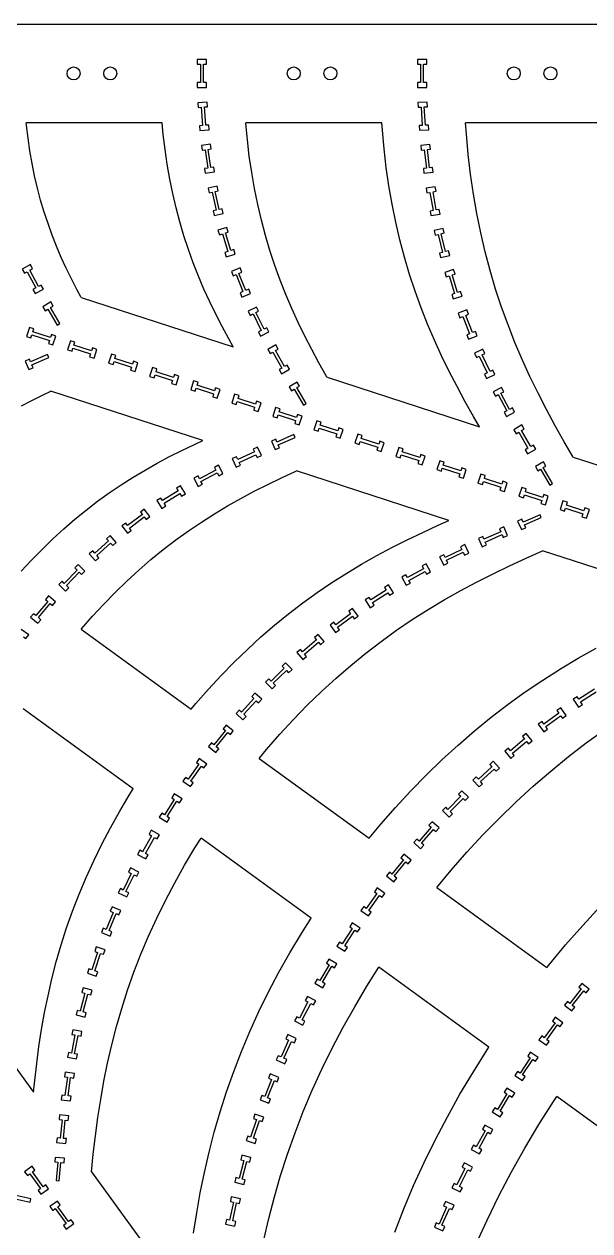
# Model space of a CAD drawing. Header units: inches. Extents: x 4 to 84.1, y 3.9 to 96.4.
# Drawn here: x 57.06 to 68.53, y 71.92 to 96.4 of the extents above; entities that cross this region are included whole.
import ezdxf

# ---------------------------------------------------------------- set-up
doc = ezdxf.new("R2010")
doc.units = ezdxf.units.IN
doc.layers.add('red', color=1, linetype='CONTINUOUS')

msp = doc.modelspace()

# ---------------------------------------------------------------- linework, layer by layer
for p, q in [((60.761, 95.682), (60.572, 95.682)), ((60.572, 95.682), (60.572, 95.587)), ((60.572, 95.587), (60.635, 95.587)), ((60.635, 95.587), (60.635, 95.213)), ((60.699, 95.587), (60.761, 95.587)), ((60.699, 95.213), (60.699, 95.587)), ((60.761, 95.587), (60.761, 95.682)), ((65.224, 95.682), (65.035, 95.682)), ((65.035, 95.682), (65.035, 95.587)), ((65.035, 95.587), (65.097, 95.587)), ((65.097, 95.587), (65.097, 95.213)), ((65.161, 95.587), (65.224, 95.587)), ((65.161, 95.213), (65.161, 95.587)), ((65.224, 95.587), (65.224, 95.682)), ((60.635, 95.213), (60.572, 95.213)), ((60.572, 95.213), (60.572, 95.118)), ((60.572, 95.118), (60.761, 95.118)), ((60.761, 95.213), (60.699, 95.213)), ((60.761, 95.118), (60.761, 95.213)), ((65.097, 95.213), (65.035, 95.213)), ((65.035, 95.213), (65.035, 95.118)), ((65.035, 95.118), (65.224, 95.118)), ((65.224, 95.213), (65.161, 95.213)), ((65.224, 95.118), (65.224, 95.213)), ((60.772, 94.82), (60.583, 94.807)), ((60.583, 94.807), (60.59, 94.712)), ((60.778, 94.725), (60.772, 94.82)), ((65.232, 94.819), (65.044, 94.809)), ((65.044, 94.809), (65.049, 94.714)), ((65.238, 94.724), (65.232, 94.819)), ((60.59, 94.712), (60.652, 94.717)), ((60.652, 94.717), (60.678, 94.344)), ((60.716, 94.721), (60.778, 94.725)), ((60.742, 94.348), (60.716, 94.721)), ((65.049, 94.714), (65.111, 94.717)), ((65.111, 94.717), (65.132, 94.344)), ((65.175, 94.721), (65.238, 94.724)), ((65.196, 94.348), (65.175, 94.721)), ((60.678, 94.344), (60.615, 94.34)), ((60.615, 94.34), (60.622, 94.245)), ((60.622, 94.245), (60.811, 94.258)), ((60.804, 94.353), (60.742, 94.348)), ((60.811, 94.258), (60.804, 94.353)), ((65.132, 94.344), (65.07, 94.341)), ((65.07, 94.341), (65.075, 94.246)), ((65.075, 94.246), (65.264, 94.256)), ((65.259, 94.351), (65.196, 94.348)), ((65.264, 94.256), (65.259, 94.351)), ((60.841, 93.962), (60.654, 93.935)), ((60.654, 93.935), (60.668, 93.841)), ((60.668, 93.841), (60.73, 93.85)), ((60.73, 93.85), (60.782, 93.48)), ((60.793, 93.859), (60.855, 93.868)), ((60.846, 93.489), (60.793, 93.859)), ((60.855, 93.868), (60.841, 93.962)), ((65.289, 93.959), (65.101, 93.937)), ((65.101, 93.937), (65.112, 93.843)), ((65.112, 93.843), (65.174, 93.85)), ((65.174, 93.85), (65.217, 93.479)), ((65.238, 93.857), (65.3, 93.864)), ((65.28, 93.486), (65.238, 93.857)), ((65.3, 93.864), (65.289, 93.959)), ((60.782, 93.48), (60.72, 93.471)), ((60.72, 93.471), (60.734, 93.377)), ((60.734, 93.377), (60.921, 93.404)), ((60.907, 93.498), (60.846, 93.489)), ((60.921, 93.404), (60.907, 93.498)), ((65.217, 93.479), (65.155, 93.472)), ((65.155, 93.472), (65.166, 93.377)), ((65.166, 93.377), (65.353, 93.399)), ((65.342, 93.493), (65.28, 93.486)), ((65.353, 93.399), (65.342, 93.493)), ((60.974, 93.111), (60.789, 93.07)), ((60.789, 93.07), (60.81, 92.977)), ((60.933, 93.005), (60.994, 93.018)), ((60.994, 93.018), (60.974, 93.111)), ((65.396, 93.103), (65.21, 93.071)), ((65.21, 93.071), (65.226, 92.977)), ((65.413, 93.01), (65.396, 93.103)), ((60.81, 92.977), (60.871, 92.991)), ((60.871, 92.991), (60.952, 92.626)), ((61.014, 92.64), (60.933, 93.005)), ((65.226, 92.977), (65.288, 92.988)), ((65.288, 92.988), (65.353, 92.62)), ((65.351, 92.999), (65.413, 93.01)), ((65.416, 92.631), (65.351, 92.999)), ((60.952, 92.626), (60.891, 92.613)), ((60.891, 92.613), (60.911, 92.52)), ((60.911, 92.52), (61.096, 92.561)), ((61.075, 92.654), (61.014, 92.64)), ((61.096, 92.561), (61.075, 92.654)), ((65.353, 92.62), (65.291, 92.609)), ((65.291, 92.609), (65.308, 92.515)), ((65.308, 92.515), (65.494, 92.548)), ((65.478, 92.642), (65.416, 92.631)), ((65.494, 92.548), (65.478, 92.642)), ((61.172, 92.274), (60.991, 92.218)), ((60.991, 92.218), (61.02, 92.127)), ((61.02, 92.127), (61.079, 92.146)), ((61.079, 92.146), (61.19, 91.789)), ((61.14, 92.164), (61.2, 92.183)), ((61.251, 91.808), (61.14, 92.164)), ((61.2, 92.183), (61.172, 92.274)), ((65.555, 92.256), (65.372, 92.212)), ((65.372, 92.212), (65.394, 92.119)), ((65.394, 92.119), (65.455, 92.134)), ((65.455, 92.134), (65.544, 91.771)), ((65.517, 92.149), (65.578, 92.164)), ((65.606, 91.786), (65.517, 92.149)), ((65.578, 92.164), (65.555, 92.256)), ((61.311, 91.826), (61.251, 91.808)), ((61.339, 91.735), (61.311, 91.826)), ((65.666, 91.801), (65.606, 91.786)), ((65.689, 91.709), (65.666, 91.801)), ((61.19, 91.789), (61.13, 91.77)), ((61.13, 91.77), (61.158, 91.679)), ((61.158, 91.679), (61.339, 91.735)), ((65.544, 91.771), (65.483, 91.756)), ((65.483, 91.756), (65.505, 91.664)), ((65.505, 91.664), (65.689, 91.709)), ((57.186, 91.522), (57.019, 91.433)), ((57.019, 91.433), (57.064, 91.349)), ((57.064, 91.349), (57.119, 91.379)), ((57.119, 91.379), (57.294, 91.049)), ((57.175, 91.409), (57.23, 91.438)), ((57.35, 91.079), (57.175, 91.409)), ((57.23, 91.438), (57.186, 91.522)), ((61.439, 91.456), (61.264, 91.385)), ((61.264, 91.385), (61.299, 91.297)), ((61.299, 91.297), (61.357, 91.32)), ((61.357, 91.32), (61.497, 90.974)), ((61.416, 91.344), (61.474, 91.368)), ((61.556, 90.998), (61.416, 91.344)), ((61.474, 91.368), (61.439, 91.456)), ((65.769, 91.422), (65.589, 91.365)), ((65.589, 91.365), (65.618, 91.274)), ((65.738, 91.312), (65.798, 91.331)), ((65.851, 90.956), (65.738, 91.312)), ((65.798, 91.331), (65.769, 91.422)), ((57.406, 91.108), (57.35, 91.079)), ((57.45, 91.024), (57.406, 91.108)), ((65.618, 91.274), (65.677, 91.293)), ((65.677, 91.293), (65.79, 90.937)), ((57.294, 91.049), (57.239, 91.019)), ((57.239, 91.019), (57.283, 90.935)), ((57.283, 90.935), (57.45, 91.024)), ((61.497, 90.974), (61.439, 90.951)), ((61.439, 90.951), (61.475, 90.862)), ((61.475, 90.862), (61.65, 90.933)), ((61.614, 91.022), (61.556, 90.998)), ((61.65, 90.933), (61.614, 91.022)), ((65.79, 90.937), (65.731, 90.918)), ((65.731, 90.918), (65.76, 90.827)), ((65.76, 90.827), (65.94, 90.884)), ((65.911, 90.975), (65.851, 90.956)), ((65.94, 90.884), (65.911, 90.975)), ((57.601, 90.764), (57.438, 90.668)), ((57.438, 90.668), (57.486, 90.586)), ((57.486, 90.586), (57.54, 90.618)), ((57.54, 90.618), (57.729, 90.296)), ((57.595, 90.65), (57.649, 90.682)), ((57.784, 90.328), (57.595, 90.65)), ((57.649, 90.682), (57.601, 90.764)), ((61.773, 90.662), (61.603, 90.579)), ((61.603, 90.579), (61.645, 90.493)), ((61.759, 90.549), (61.815, 90.577)), ((61.815, 90.577), (61.773, 90.662)), ((66.039, 90.604), (65.863, 90.535)), ((66.074, 90.515), (66.039, 90.604)), ((57.729, 90.296), (57.784, 90.328)), ((61.645, 90.493), (61.701, 90.521)), ((61.701, 90.521), (61.867, 90.186)), ((61.924, 90.215), (61.759, 90.549)), ((65.863, 90.535), (65.898, 90.446)), ((65.898, 90.446), (65.956, 90.469)), ((65.956, 90.469), (66.093, 90.121)), ((66.016, 90.492), (66.074, 90.515)), ((66.153, 90.145), (66.016, 90.492)), ((57.167, 90.246), (57.108, 90.067)), ((57.257, 90.217), (57.167, 90.246)), ((57.199, 90.037), (57.218, 90.097)), ((57.218, 90.097), (57.573, 89.981)), ((57.238, 90.158), (57.257, 90.217)), ((57.593, 90.042), (57.238, 90.158)), ((57.613, 90.102), (57.593, 90.042)), ((57.703, 90.072), (57.613, 90.102)), ((61.867, 90.186), (61.811, 90.158)), ((61.811, 90.158), (61.853, 90.073)), ((61.853, 90.073), (62.023, 90.157)), ((61.98, 90.242), (61.924, 90.215)), ((62.023, 90.157), (61.98, 90.242)), ((66.093, 90.121), (66.035, 90.099)), ((66.035, 90.099), (66.07, 90.01)), ((66.07, 90.01), (66.246, 90.079)), ((66.211, 90.168), (66.153, 90.145)), ((66.246, 90.079), (66.211, 90.168)), ((57.108, 90.067), (57.199, 90.037)), ((57.573, 89.981), (57.554, 89.922)), ((57.554, 89.922), (57.645, 89.892)), ((57.645, 89.892), (57.703, 90.072)), ((57.999, 89.976), (57.94, 89.796)), ((58.089, 89.947), (57.999, 89.976)), ((58.07, 89.887), (58.089, 89.947)), ((58.425, 89.772), (58.07, 89.887)), ((58.445, 89.831), (58.425, 89.772)), ((58.535, 89.802), (58.445, 89.831)), ((62.164, 89.893), (61.999, 89.801)), ((62.211, 89.81), (62.164, 89.893)), ((57.167, 89.605), (57.08, 89.566)), ((57.192, 89.547), (57.167, 89.605)), ((57.535, 89.696), (57.192, 89.547)), ((57.218, 89.489), (57.56, 89.638)), ((57.56, 89.638), (57.535, 89.696)), ((57.94, 89.796), (58.031, 89.767)), ((58.031, 89.767), (58.05, 89.826)), ((58.05, 89.826), (58.406, 89.711)), ((58.406, 89.711), (58.386, 89.651)), ((58.386, 89.651), (58.477, 89.622)), ((58.477, 89.622), (58.535, 89.802)), ((58.831, 89.706), (58.773, 89.526)), ((58.922, 89.676), (58.831, 89.706)), ((58.902, 89.617), (58.922, 89.676)), ((59.258, 89.501), (58.902, 89.617)), ((61.999, 89.801), (62.046, 89.718)), ((62.046, 89.718), (62.101, 89.748)), ((62.101, 89.748), (62.284, 89.423)), ((62.156, 89.78), (62.211, 89.81)), ((62.34, 89.454), (62.156, 89.78)), ((66.364, 89.806), (66.193, 89.725)), ((66.193, 89.725), (66.234, 89.639)), ((66.234, 89.639), (66.29, 89.666)), ((66.29, 89.666), (66.449, 89.328)), ((66.348, 89.693), (66.405, 89.719)), ((66.507, 89.355), (66.348, 89.693)), ((66.405, 89.719), (66.364, 89.806)), ((57.08, 89.566), (57.155, 89.393)), ((57.155, 89.393), (57.243, 89.431)), ((57.243, 89.431), (57.218, 89.489)), ((58.773, 89.526), (58.863, 89.497)), ((58.863, 89.497), (58.883, 89.556)), ((58.883, 89.556), (59.238, 89.441)), ((59.238, 89.441), (59.218, 89.381)), ((59.218, 89.381), (59.309, 89.352)), ((59.277, 89.561), (59.258, 89.501)), ((59.367, 89.531), (59.277, 89.561)), ((59.309, 89.352), (59.367, 89.531)), ((59.663, 89.435), (59.605, 89.256)), ((59.754, 89.406), (59.663, 89.435)), ((59.735, 89.346), (59.754, 89.406)), ((60.09, 89.231), (59.735, 89.346)), ((62.284, 89.423), (62.23, 89.392)), ((62.23, 89.392), (62.276, 89.309)), ((62.276, 89.309), (62.441, 89.402)), ((62.394, 89.485), (62.34, 89.454)), ((62.441, 89.402), (62.394, 89.485)), ((66.563, 89.381), (66.507, 89.355)), ((66.604, 89.295), (66.563, 89.381)), ((59.605, 89.256), (59.695, 89.226)), ((59.695, 89.226), (59.715, 89.286)), ((59.715, 89.286), (60.07, 89.17)), ((60.07, 89.17), (60.051, 89.111)), ((60.051, 89.111), (60.141, 89.081)), ((60.109, 89.29), (60.09, 89.231)), ((60.2, 89.261), (60.109, 89.29)), ((60.141, 89.081), (60.2, 89.261)), ((60.495, 89.165), (60.437, 88.985)), ((60.586, 89.135), (60.495, 89.165)), ((60.567, 89.076), (60.586, 89.135)), ((62.594, 89.141), (62.432, 89.046)), ((62.643, 89.059), (62.594, 89.141)), ((66.449, 89.328), (66.392, 89.301)), ((66.392, 89.301), (66.433, 89.215)), ((66.433, 89.215), (66.604, 89.295)), ((60.437, 88.985), (60.528, 88.956)), ((60.528, 88.956), (60.547, 89.015)), ((60.547, 89.015), (60.902, 88.9)), ((60.922, 88.961), (60.567, 89.076)), ((60.902, 88.9), (60.883, 88.84)), ((60.941, 89.02), (60.922, 88.961)), ((61.032, 88.991), (60.941, 89.02)), ((60.973, 88.811), (61.032, 88.991)), ((61.328, 88.895), (61.269, 88.715)), ((61.418, 88.865), (61.328, 88.895)), ((61.399, 88.806), (61.418, 88.865)), ((62.432, 89.046), (62.48, 88.964)), ((62.48, 88.964), (62.534, 88.995)), ((62.534, 88.995), (62.723, 88.673)), ((62.589, 89.028), (62.643, 89.059)), ((62.778, 88.706), (62.589, 89.028)), ((66.739, 89.028), (66.572, 88.939)), ((66.572, 88.939), (66.617, 88.855)), ((66.617, 88.855), (66.672, 88.885)), ((66.672, 88.885), (66.848, 88.555)), ((66.728, 88.915), (66.784, 88.944)), ((66.904, 88.585), (66.728, 88.915)), ((66.784, 88.944), (66.739, 89.028)), ((60.883, 88.84), (60.973, 88.811)), ((61.269, 88.715), (61.36, 88.685)), ((61.36, 88.685), (61.379, 88.745)), ((61.379, 88.745), (61.734, 88.629)), ((61.754, 88.69), (61.399, 88.806)), ((61.734, 88.629), (61.715, 88.57)), ((61.773, 88.75), (61.754, 88.69)), ((61.864, 88.72), (61.773, 88.75)), ((61.806, 88.54), (61.864, 88.72)), ((62.16, 88.624), (62.101, 88.444)), ((62.25, 88.595), (62.16, 88.624)), ((62.723, 88.673), (62.778, 88.706)), ((66.96, 88.615), (66.904, 88.585)), ((67.004, 88.531), (66.96, 88.615)), ((61.715, 88.57), (61.806, 88.54)), ((62.101, 88.444), (62.192, 88.415)), ((62.192, 88.415), (62.211, 88.474)), ((62.211, 88.474), (62.566, 88.359)), ((62.231, 88.535), (62.25, 88.595)), ((62.586, 88.42), (62.231, 88.535)), ((62.606, 88.479), (62.586, 88.42)), ((62.696, 88.45), (62.606, 88.479)), ((62.638, 88.27), (62.696, 88.45)), ((66.848, 88.555), (66.793, 88.526)), ((66.793, 88.526), (66.838, 88.442)), ((66.838, 88.442), (67.004, 88.531)), ((62.566, 88.359), (62.547, 88.3)), ((62.547, 88.3), (62.638, 88.27)), ((62.992, 88.354), (62.934, 88.174)), ((62.934, 88.174), (63.024, 88.145)), ((63.083, 88.324), (62.992, 88.354)), ((63.024, 88.145), (63.043, 88.204)), ((63.043, 88.204), (63.399, 88.089)), ((63.063, 88.265), (63.083, 88.324)), ((63.418, 88.149), (63.063, 88.265)), ((63.438, 88.209), (63.418, 88.149)), ((63.528, 88.179), (63.438, 88.209)), ((63.47, 88), (63.528, 88.179)), ((67.152, 88.269), (66.988, 88.174)), ((66.988, 88.174), (67.036, 88.092)), ((67.036, 88.092), (67.09, 88.123)), ((67.09, 88.123), (67.277, 87.8)), ((67.146, 88.155), (67.2, 88.186)), ((67.332, 87.832), (67.146, 88.155)), ((67.2, 88.186), (67.152, 88.269)), ((62.161, 87.982), (62.074, 87.944)), ((62.074, 87.944), (62.149, 87.77)), ((62.186, 87.924), (62.161, 87.982)), ((62.528, 88.073), (62.186, 87.924)), ((62.211, 87.866), (62.554, 88.015)), ((62.554, 88.015), (62.528, 88.073)), ((63.399, 88.089), (63.379, 88.029)), ((63.379, 88.029), (63.47, 88)), ((63.824, 88.083), (63.766, 87.904)), ((63.766, 87.904), (63.856, 87.874)), ((63.915, 88.054), (63.824, 88.083)), ((63.856, 87.874), (63.876, 87.934)), ((63.876, 87.934), (64.231, 87.818)), ((63.895, 87.994), (63.915, 88.054)), ((64.251, 87.879), (63.895, 87.994)), ((64.27, 87.939), (64.251, 87.879)), ((64.361, 87.909), (64.27, 87.939)), ((64.302, 87.729), (64.361, 87.909)), ((61.732, 87.725), (61.393, 87.57)), ((61.419, 87.511), (61.759, 87.667)), ((61.793, 87.822), (61.706, 87.782)), ((61.706, 87.782), (61.732, 87.725)), ((61.759, 87.667), (61.785, 87.61)), ((61.785, 87.61), (61.872, 87.65)), ((61.872, 87.65), (61.793, 87.822)), ((62.149, 87.77), (62.236, 87.808)), ((62.236, 87.808), (62.211, 87.866)), ((64.231, 87.818), (64.212, 87.759)), ((64.212, 87.759), (64.302, 87.729)), ((64.656, 87.813), (64.598, 87.633)), ((64.598, 87.633), (64.688, 87.604)), ((64.747, 87.784), (64.656, 87.813)), ((64.688, 87.604), (64.708, 87.663)), ((64.708, 87.663), (65.063, 87.548)), ((64.728, 87.724), (64.747, 87.784)), ((65.083, 87.609), (64.728, 87.724)), ((65.102, 87.668), (65.083, 87.609)), ((65.193, 87.639), (65.102, 87.668)), ((65.134, 87.459), (65.193, 87.639)), ((67.277, 87.8), (67.223, 87.768)), ((67.223, 87.768), (67.27, 87.686)), ((67.27, 87.686), (67.434, 87.78)), ((67.386, 87.863), (67.332, 87.832)), ((67.434, 87.78), (67.386, 87.863)), ((61.002, 87.452), (60.917, 87.408)), ((60.917, 87.408), (60.946, 87.353)), ((61.089, 87.285), (61.002, 87.452)), ((61.367, 87.626), (61.28, 87.587)), ((61.28, 87.587), (61.359, 87.415)), ((61.359, 87.415), (61.445, 87.455)), ((61.393, 87.57), (61.367, 87.626)), ((61.445, 87.455), (61.419, 87.511)), ((65.063, 87.548), (65.044, 87.488)), ((65.044, 87.488), (65.134, 87.459)), ((65.488, 87.543), (65.43, 87.363)), ((65.579, 87.513), (65.488, 87.543)), ((65.521, 87.333), (65.54, 87.393)), ((65.54, 87.393), (65.895, 87.277)), ((65.56, 87.454), (65.579, 87.513)), ((65.915, 87.338), (65.56, 87.454)), ((65.934, 87.398), (65.915, 87.338)), ((66.025, 87.368), (65.934, 87.398)), ((67.589, 87.519), (67.426, 87.424)), ((67.426, 87.424), (67.474, 87.342)), ((67.583, 87.406), (67.637, 87.437)), ((67.772, 87.084), (67.583, 87.406)), ((67.637, 87.437), (67.589, 87.519)), ((60.587, 87.235), (60.502, 87.19)), ((60.502, 87.19), (60.59, 87.023)), ((60.616, 87.179), (60.587, 87.235)), ((60.946, 87.353), (60.616, 87.179)), ((60.645, 87.123), (60.976, 87.296)), ((60.976, 87.296), (61.005, 87.241)), ((61.005, 87.241), (61.089, 87.285)), ((65.43, 87.363), (65.521, 87.333)), ((65.895, 87.277), (65.876, 87.218)), ((65.876, 87.218), (65.966, 87.189)), ((65.966, 87.189), (66.025, 87.368)), ((66.321, 87.272), (66.262, 87.092)), ((66.411, 87.243), (66.321, 87.272)), ((66.392, 87.183), (66.411, 87.243)), ((66.747, 87.068), (66.392, 87.183)), ((67.474, 87.342), (67.528, 87.373)), ((67.528, 87.373), (67.717, 87.051)), ((60.184, 86.933), (59.867, 86.735)), ((60.232, 87.036), (60.151, 86.986)), ((60.151, 86.986), (60.184, 86.933)), ((60.332, 86.876), (60.232, 87.036)), ((60.59, 87.023), (60.674, 87.067)), ((60.674, 87.067), (60.645, 87.123)), ((66.262, 87.092), (66.353, 87.063)), ((66.353, 87.063), (66.372, 87.122)), ((66.372, 87.122), (66.727, 87.007)), ((66.727, 87.007), (66.708, 86.948)), ((66.708, 86.948), (66.799, 86.918)), ((66.766, 87.127), (66.747, 87.068)), ((66.857, 87.098), (66.766, 87.127)), ((66.799, 86.918), (66.857, 87.098)), ((67.153, 87.002), (67.094, 86.822)), ((67.243, 86.972), (67.153, 87.002)), ((67.224, 86.913), (67.243, 86.972)), ((67.579, 86.798), (67.224, 86.913)), ((67.717, 87.051), (67.772, 87.084)), ((59.834, 86.788), (59.753, 86.737)), ((59.753, 86.737), (59.853, 86.577)), ((59.867, 86.735), (59.834, 86.788)), ((59.901, 86.681), (60.218, 86.878)), ((59.934, 86.628), (59.901, 86.681)), ((60.218, 86.878), (60.251, 86.825)), ((60.251, 86.825), (60.332, 86.876)), ((67.094, 86.822), (67.185, 86.793)), ((67.185, 86.793), (67.204, 86.852)), ((67.204, 86.852), (67.56, 86.737)), ((67.56, 86.737), (67.54, 86.677)), ((67.54, 86.677), (67.631, 86.648)), ((67.599, 86.857), (67.579, 86.798)), ((67.689, 86.828), (67.599, 86.857)), ((67.631, 86.648), (67.689, 86.828)), ((67.985, 86.731), (67.927, 86.552)), ((68.076, 86.702), (67.985, 86.731)), ((68.056, 86.643), (68.076, 86.702)), ((59.457, 86.454), (59.157, 86.231)), ((59.496, 86.561), (59.419, 86.504)), ((59.419, 86.504), (59.457, 86.454)), ((59.609, 86.41), (59.496, 86.561)), ((59.532, 86.353), (59.609, 86.41)), ((59.853, 86.577), (59.934, 86.628)), ((67.522, 86.45), (67.179, 86.301)), ((67.547, 86.392), (67.522, 86.45)), ((67.927, 86.552), (68.017, 86.522)), ((68.017, 86.522), (68.036, 86.582)), ((68.036, 86.582), (68.392, 86.466)), ((68.411, 86.527), (68.056, 86.643)), ((68.392, 86.466), (68.372, 86.407)), ((68.372, 86.407), (68.463, 86.377)), ((68.431, 86.587), (68.411, 86.527)), ((68.521, 86.557), (68.431, 86.587)), ((68.463, 86.377), (68.521, 86.557)), ((59.12, 86.281), (59.044, 86.224)), ((59.044, 86.224), (59.157, 86.072)), ((59.157, 86.231), (59.12, 86.281)), ((59.196, 86.179), (59.495, 86.403)), ((59.233, 86.129), (59.196, 86.179)), ((59.495, 86.403), (59.532, 86.353)), ((66.788, 86.2), (66.701, 86.161)), ((66.701, 86.161), (66.726, 86.104)), ((66.864, 86.027), (66.788, 86.2)), ((67.154, 86.358), (67.067, 86.32)), ((67.067, 86.32), (67.143, 86.147)), ((67.143, 86.147), (67.23, 86.185)), ((67.179, 86.301), (67.154, 86.358)), ((67.205, 86.243), (67.547, 86.392)), ((67.23, 86.185), (67.205, 86.243)), ((58.772, 85.917), (58.492, 85.669)), ((58.802, 86.027), (58.73, 85.963)), ((58.73, 85.963), (58.772, 85.917)), ((58.927, 85.885), (58.802, 86.027)), ((59.157, 86.072), (59.233, 86.129)), ((66.359, 86.009), (66.272, 85.97)), ((66.272, 85.97), (66.349, 85.798)), ((66.385, 85.952), (66.359, 86.009)), ((66.726, 86.104), (66.385, 85.952)), ((66.411, 85.893), (66.752, 86.045)), ((66.752, 86.045), (66.777, 85.988)), ((66.777, 85.988), (66.864, 86.027)), ((58.451, 85.716), (58.379, 85.653)), ((58.492, 85.669), (58.451, 85.716)), ((58.534, 85.621), (58.814, 85.869)), ((58.814, 85.869), (58.856, 85.822)), ((58.856, 85.822), (58.927, 85.885)), ((65.935, 85.745), (65.599, 85.581)), ((65.627, 85.524), (65.963, 85.687)), ((65.993, 85.842), (65.907, 85.801)), ((65.907, 85.801), (65.935, 85.745)), ((65.963, 85.687), (65.99, 85.631)), ((65.99, 85.631), (66.076, 85.672)), ((66.076, 85.672), (65.993, 85.842)), ((66.349, 85.798), (66.436, 85.836)), ((66.436, 85.836), (66.411, 85.893)), ((58.154, 85.437), (58.088, 85.369)), ((58.29, 85.306), (58.154, 85.437)), ((58.379, 85.653), (58.504, 85.511)), ((58.504, 85.511), (58.576, 85.574)), ((58.576, 85.574), (58.534, 85.621)), ((65.211, 85.455), (65.128, 85.409)), ((65.302, 85.289), (65.211, 85.455)), ((65.571, 85.638), (65.486, 85.596)), ((65.486, 85.596), (65.568, 85.426)), ((65.568, 85.426), (65.654, 85.468)), ((65.599, 85.581), (65.571, 85.638)), ((65.654, 85.468), (65.627, 85.524)), ((58.133, 85.326), (57.873, 85.057)), ((57.919, 85.013), (58.179, 85.281)), ((58.088, 85.369), (58.133, 85.326)), ((58.179, 85.281), (58.224, 85.238)), ((58.224, 85.238), (58.29, 85.306)), ((64.801, 85.229), (64.717, 85.183)), ((64.717, 85.183), (64.808, 85.017)), ((64.831, 85.174), (64.801, 85.229)), ((65.158, 85.354), (64.831, 85.174)), ((64.862, 85.118), (65.189, 85.298)), ((65.128, 85.409), (65.158, 85.354)), ((65.189, 85.298), (65.219, 85.243)), ((65.219, 85.243), (65.302, 85.289)), ((57.828, 85.101), (57.762, 85.032)), ((57.762, 85.032), (57.897, 84.901)), ((57.873, 85.057), (57.828, 85.101)), ((57.897, 84.901), (57.964, 84.969)), ((57.964, 84.969), (57.919, 85.013)), ((64.45, 85.025), (64.37, 84.974)), ((64.37, 84.974), (64.404, 84.921)), ((64.552, 84.865), (64.45, 85.025)), ((64.808, 85.017), (64.892, 85.063)), ((64.892, 85.063), (64.862, 85.118)), ((57.554, 84.801), (57.492, 84.728)), ((57.492, 84.728), (57.54, 84.688)), ((57.698, 84.68), (57.554, 84.801)), ((64.055, 84.773), (63.975, 84.722)), ((63.975, 84.722), (64.076, 84.562)), ((64.089, 84.72), (64.055, 84.773)), ((64.404, 84.921), (64.089, 84.72)), ((64.123, 84.666), (64.438, 84.867)), ((64.438, 84.867), (64.472, 84.814)), ((64.472, 84.814), (64.552, 84.865)), ((57.54, 84.688), (57.3, 84.402)), ((57.349, 84.361), (57.589, 84.647)), ((57.589, 84.647), (57.637, 84.607)), ((57.637, 84.607), (57.698, 84.68)), ((63.719, 84.546), (63.642, 84.49)), ((63.642, 84.49), (63.679, 84.439)), ((63.831, 84.394), (63.719, 84.546)), ((64.076, 84.562), (64.157, 84.614)), ((64.157, 84.614), (64.123, 84.666)), ((57.252, 84.442), (57.191, 84.369)), ((57.191, 84.369), (57.336, 84.247)), ((57.3, 84.402), (57.252, 84.442)), ((57.336, 84.247), (57.397, 84.32)), ((57.397, 84.32), (57.349, 84.361)), ((63.341, 84.268), (63.265, 84.211)), ((63.265, 84.211), (63.377, 84.059)), ((63.379, 84.218), (63.341, 84.268)), ((63.679, 84.439), (63.379, 84.218)), ((63.416, 84.166), (63.717, 84.388)), ((63.717, 84.388), (63.754, 84.338)), ((63.754, 84.338), (63.831, 84.394)), ((57.153, 84.013), (57, 84.124)), ((57.046, 83.972), (57.097, 83.936)), ((57.097, 83.936), (57.153, 84.013)), ((63.021, 84.019), (62.949, 83.957)), ((62.949, 83.957), (62.989, 83.91)), ((63.144, 83.875), (63.021, 84.019)), ((63.377, 84.059), (63.454, 84.116)), ((63.454, 84.116), (63.416, 84.166)), ((62.664, 83.716), (62.591, 83.654)), ((62.704, 83.668), (62.664, 83.716)), ((62.989, 83.91), (62.704, 83.668)), ((62.746, 83.619), (63.031, 83.861)), ((63.031, 83.861), (63.071, 83.813)), ((63.071, 83.813), (63.144, 83.875)), ((62.591, 83.654), (62.713, 83.51)), ((62.713, 83.51), (62.786, 83.572)), ((62.786, 83.572), (62.746, 83.619)), ((62.336, 83.335), (62.067, 83.076)), ((62.112, 83.029), (62.381, 83.289)), ((62.361, 83.446), (62.293, 83.38)), ((62.293, 83.38), (62.336, 83.335)), ((62.493, 83.31), (62.361, 83.446)), ((62.381, 83.289), (62.424, 83.244)), ((62.424, 83.244), (62.493, 83.31)), ((62.024, 83.12), (61.955, 83.054)), ((61.955, 83.054), (62.087, 82.918)), ((62.067, 83.076), (62.024, 83.12)), ((62.087, 82.918), (62.155, 82.984)), ((62.155, 82.984), (62.112, 83.029)), ((61.739, 82.832), (61.675, 82.762)), ((61.675, 82.762), (61.721, 82.72)), ((61.879, 82.705), (61.739, 82.832)), ((68.276, 82.758), (68.196, 82.706)), ((68.31, 82.706), (68.276, 82.758)), ((68.624, 82.908), (68.31, 82.706)), ((68.345, 82.652), (68.659, 82.854)), ((61.721, 82.72), (61.469, 82.445)), ((61.516, 82.402), (61.768, 82.677)), ((61.768, 82.677), (61.814, 82.634)), ((61.814, 82.634), (61.879, 82.705)), ((67.942, 82.531), (67.865, 82.475)), ((68.053, 82.379), (67.942, 82.531)), ((68.196, 82.706), (68.299, 82.548)), ((68.299, 82.548), (68.379, 82.599)), ((68.379, 82.599), (68.345, 82.652)), ((61.422, 82.487), (61.358, 82.417)), ((61.358, 82.417), (61.497, 82.289)), ((61.469, 82.445), (61.422, 82.487)), ((61.497, 82.289), (61.562, 82.359)), ((61.562, 82.359), (61.516, 82.402)), ((67.563, 82.255), (67.486, 82.198)), ((67.6, 82.204), (67.563, 82.255)), ((67.901, 82.424), (67.6, 82.204)), ((67.638, 82.152), (67.939, 82.373)), ((67.865, 82.475), (67.901, 82.424)), ((67.939, 82.373), (67.976, 82.322)), ((67.976, 82.322), (68.053, 82.379)), ((61.144, 82.069), (60.908, 81.78)), ((60.957, 81.74), (61.193, 82.029)), ((61.156, 82.183), (61.095, 82.109)), ((61.095, 82.109), (61.144, 82.069)), ((61.302, 82.063), (61.156, 82.183)), ((61.193, 82.029), (61.242, 81.989)), ((61.242, 81.989), (61.302, 82.063)), ((67.242, 82.009), (67.168, 81.948)), ((67.362, 81.863), (67.242, 82.009)), ((67.486, 82.198), (67.598, 82.046)), ((67.598, 82.046), (67.675, 82.102)), ((67.675, 82.102), (67.638, 82.152)), ((60.859, 81.82), (60.799, 81.746)), ((60.908, 81.78), (60.859, 81.82)), ((67.208, 81.9), (66.92, 81.663)), ((66.96, 81.613), (67.249, 81.851)), ((67.168, 81.948), (67.208, 81.9)), ((67.249, 81.851), (67.288, 81.802)), ((67.288, 81.802), (67.362, 81.863)), ((60.799, 81.746), (60.945, 81.626)), ((60.945, 81.626), (61.006, 81.7)), ((61.006, 81.7), (60.957, 81.74)), ((66.88, 81.711), (66.806, 81.65)), ((66.806, 81.65), (66.926, 81.505)), ((66.92, 81.663), (66.88, 81.711)), ((66.926, 81.505), (67, 81.565)), ((67, 81.565), (66.96, 81.613)), ((60.605, 81.387), (60.385, 81.085)), ((60.437, 81.047), (60.657, 81.349)), ((60.61, 81.501), (60.554, 81.424)), ((60.554, 81.424), (60.605, 81.387)), ((60.763, 81.39), (60.61, 81.501)), ((60.657, 81.349), (60.707, 81.313)), ((60.707, 81.313), (60.763, 81.39)), ((66.546, 81.337), (66.271, 81.084)), ((66.314, 81.037), (66.589, 81.29)), ((66.573, 81.448), (66.503, 81.383)), ((66.503, 81.383), (66.546, 81.337)), ((66.701, 81.308), (66.573, 81.448)), ((66.589, 81.29), (66.631, 81.244)), ((66.631, 81.244), (66.701, 81.308)), ((60.335, 81.122), (60.279, 81.045)), ((60.279, 81.045), (60.432, 80.933)), ((60.385, 81.085), (60.335, 81.122)), ((60.488, 81.01), (60.437, 81.047)), ((66.228, 81.13), (66.158, 81.066)), ((66.158, 81.066), (66.286, 80.927)), ((66.271, 81.084), (66.228, 81.13)), ((66.356, 80.991), (66.314, 81.037)), ((60.104, 80.789), (60.053, 80.709)), ((60.263, 80.687), (60.104, 80.789)), ((60.432, 80.933), (60.488, 81.01)), ((65.937, 80.851), (65.87, 80.782)), ((65.87, 80.782), (65.915, 80.739)), ((66.072, 80.718), (65.937, 80.851)), ((66.286, 80.927), (66.356, 80.991)), ((60.105, 80.675), (59.903, 80.361)), ((59.957, 80.327), (60.159, 80.641)), ((60.053, 80.709), (60.105, 80.675)), ((60.159, 80.641), (60.211, 80.607)), ((60.211, 80.607), (60.263, 80.687)), ((65.915, 80.739), (65.654, 80.472)), ((65.699, 80.427), (65.961, 80.694)), ((65.961, 80.694), (66.005, 80.65)), ((66.005, 80.65), (66.072, 80.718)), ((59.85, 80.395), (59.799, 80.315)), ((59.799, 80.315), (59.958, 80.213)), ((59.903, 80.361), (59.85, 80.395)), ((60.009, 80.293), (59.957, 80.327)), ((59.958, 80.213), (60.009, 80.293)), ((65.609, 80.515), (65.542, 80.447)), ((65.542, 80.447), (65.678, 80.315)), ((65.654, 80.472), (65.609, 80.515)), ((65.678, 80.315), (65.744, 80.383)), ((65.744, 80.383), (65.699, 80.427)), ((59.639, 80.05), (59.592, 79.967)), ((59.803, 79.957), (59.639, 80.05)), ((65.316, 80.109), (65.069, 79.829)), ((65.117, 79.786), (65.364, 80.066)), ((65.332, 80.221), (65.269, 80.15)), ((65.269, 80.15), (65.316, 80.109)), ((65.474, 80.096), (65.332, 80.221)), ((65.364, 80.066), (65.411, 80.025)), ((65.411, 80.025), (65.474, 80.096)), ((59.646, 79.937), (59.463, 79.611)), ((59.518, 79.58), (59.702, 79.905)), ((59.592, 79.967), (59.646, 79.937)), ((59.702, 79.905), (59.756, 79.874)), ((59.756, 79.874), (59.803, 79.957)), ((65.022, 79.87), (64.959, 79.799)), ((64.959, 79.799), (65.1, 79.674)), ((65.069, 79.829), (65.022, 79.87)), ((59.408, 79.642), (59.361, 79.559)), ((59.361, 79.559), (59.526, 79.466)), ((59.463, 79.611), (59.408, 79.642)), ((59.573, 79.549), (59.518, 79.58)), ((64.76, 79.563), (64.701, 79.489)), ((64.908, 79.445), (64.76, 79.563)), ((65.1, 79.674), (65.164, 79.745)), ((65.164, 79.745), (65.117, 79.786)), ((59.526, 79.466), (59.573, 79.549)), ((64.75, 79.449), (64.516, 79.158)), ((64.566, 79.118), (64.799, 79.409)), ((64.701, 79.489), (64.75, 79.449)), ((64.799, 79.409), (64.848, 79.37)), ((64.848, 79.37), (64.908, 79.445)), ((59.231, 79.172), (59.068, 78.836)), ((59.125, 78.808), (59.289, 79.144)), ((59.217, 79.285), (59.175, 79.2)), ((59.175, 79.2), (59.231, 79.172)), ((59.387, 79.202), (59.217, 79.285)), ((59.289, 79.144), (59.345, 79.117)), ((59.345, 79.117), (59.387, 79.202)), ((64.467, 79.197), (64.408, 79.123)), ((64.408, 79.123), (64.555, 79.005)), ((64.516, 79.158), (64.467, 79.197)), ((64.555, 79.005), (64.615, 79.079)), ((64.615, 79.079), (64.566, 79.118)), ((59.012, 78.864), (58.97, 78.778)), ((59.068, 78.836), (59.012, 78.864)), ((64.221, 78.878), (64.165, 78.801)), ((64.374, 78.767), (64.221, 78.878)), ((58.97, 78.778), (59.14, 78.695)), ((59.182, 78.781), (59.125, 78.808)), ((59.14, 78.695), (59.182, 78.781)), ((64.215, 78.764), (63.996, 78.462)), ((64.047, 78.424), (64.267, 78.726)), ((64.165, 78.801), (64.215, 78.764)), ((64.267, 78.726), (64.318, 78.69)), ((64.318, 78.69), (64.374, 78.767)), ((58.865, 78.383), (58.723, 78.038)), ((58.782, 78.014), (58.924, 78.359)), ((58.843, 78.495), (58.807, 78.407)), ((58.807, 78.407), (58.865, 78.383)), ((59.018, 78.424), (58.843, 78.495)), ((58.924, 78.359), (58.982, 78.336)), ((58.982, 78.336), (59.018, 78.424)), ((63.945, 78.499), (63.889, 78.422)), ((63.889, 78.422), (64.042, 78.31)), ((63.996, 78.462), (63.945, 78.499)), ((64.042, 78.31), (64.098, 78.387)), ((64.098, 78.387), (64.047, 78.424)), ((63.714, 78.168), (63.662, 78.088)), ((63.662, 78.088), (63.714, 78.054)), ((63.872, 78.064), (63.714, 78.168)), ((58.665, 78.062), (58.629, 77.973)), ((58.629, 77.973), (58.804, 77.902)), ((58.723, 78.038), (58.665, 78.062)), ((58.84, 77.99), (58.782, 78.014)), ((58.804, 77.902), (58.84, 77.99)), ((63.714, 78.054), (63.509, 77.742)), ((63.562, 77.707), (63.767, 78.019)), ((63.767, 78.019), (63.82, 77.985)), ((63.82, 77.985), (63.872, 78.064)), ((58.521, 77.682), (58.491, 77.592)), ((58.7, 77.623), (58.521, 77.682)), ((58.67, 77.532), (58.7, 77.623)), ((63.457, 77.776), (63.404, 77.697)), ((63.404, 77.697), (63.562, 77.593)), ((63.509, 77.742), (63.457, 77.776)), ((63.615, 77.672), (63.562, 77.707)), ((63.562, 77.593), (63.615, 77.672)), ((58.55, 77.572), (58.432, 77.218)), ((58.491, 77.592), (58.55, 77.572)), ((58.493, 77.198), (58.611, 77.552)), ((58.611, 77.552), (58.67, 77.532)), ((63.241, 77.435), (63.193, 77.353)), ((63.193, 77.353), (63.247, 77.321)), ((63.404, 77.339), (63.241, 77.435)), ((58.373, 77.238), (58.343, 77.147)), ((58.343, 77.147), (58.522, 77.088)), ((58.432, 77.218), (58.373, 77.238)), ((58.552, 77.178), (58.493, 77.198)), ((58.522, 77.088), (58.552, 77.178)), ((63.247, 77.321), (63.057, 76.999)), ((63.112, 76.967), (63.302, 77.289)), ((63.302, 77.289), (63.356, 77.257)), ((63.356, 77.257), (63.404, 77.339)), ((63.003, 77.031), (62.955, 76.949)), ((62.955, 76.949), (63.118, 76.853)), ((63.057, 76.999), (63.003, 77.031)), ((63.166, 76.935), (63.112, 76.967)), ((63.118, 76.853), (63.166, 76.935)), ((68.367, 76.942), (68.307, 76.867)), ((68.307, 76.867), (68.356, 76.829)), ((68.515, 76.825), (68.367, 76.942)), ((58.292, 76.742), (58.198, 76.38)), ((58.255, 76.85), (58.231, 76.757)), ((58.231, 76.757), (58.292, 76.742)), ((58.438, 76.802), (58.255, 76.85)), ((58.26, 76.364), (58.354, 76.726)), ((58.354, 76.726), (58.414, 76.71)), ((58.414, 76.71), (58.438, 76.802)), ((62.805, 76.679), (62.761, 76.595)), ((62.972, 76.592), (62.805, 76.679)), ((68.356, 76.829), (68.125, 76.536)), ((68.175, 76.496), (68.407, 76.789)), ((68.407, 76.789), (68.456, 76.75)), ((68.456, 76.75), (68.515, 76.825)), ((58.138, 76.396), (58.114, 76.304)), ((58.198, 76.38), (58.138, 76.396)), ((62.816, 76.566), (62.643, 76.235)), ((62.699, 76.205), (62.873, 76.536)), ((62.761, 76.595), (62.816, 76.566)), ((62.873, 76.536), (62.928, 76.507)), ((62.928, 76.507), (62.972, 76.592)), ((68.076, 76.575), (68.017, 76.5)), ((68.017, 76.5), (68.165, 76.383)), ((68.125, 76.536), (68.076, 76.575)), ((68.165, 76.383), (68.224, 76.457)), ((68.224, 76.457), (68.175, 76.496)), ((58.114, 76.304), (58.297, 76.256)), ((58.321, 76.348), (58.26, 76.364)), ((58.297, 76.256), (58.321, 76.348)), ((62.587, 76.264), (62.543, 76.18)), ((62.543, 76.18), (62.711, 76.092)), ((62.643, 76.235), (62.587, 76.264)), ((62.755, 76.176), (62.699, 76.205)), ((62.711, 76.092), (62.755, 76.176)), ((67.825, 76.141), (67.606, 75.839)), ((67.831, 76.255), (67.775, 76.178)), ((67.775, 76.178), (67.825, 76.141)), ((67.984, 76.144), (67.831, 76.255)), ((67.928, 76.067), (67.984, 76.144)), ((58.09, 75.896), (58.019, 75.529)), ((58.046, 76.001), (58.028, 75.907)), ((58.028, 75.907), (58.09, 75.896)), ((58.232, 75.965), (58.046, 76.001)), ((58.082, 75.517), (58.153, 75.884)), ((58.153, 75.884), (58.214, 75.872)), ((58.214, 75.872), (58.232, 75.965)), ((62.407, 75.903), (62.367, 75.816)), ((62.579, 75.824), (62.407, 75.903)), ((67.658, 75.801), (67.877, 76.103)), ((67.877, 76.103), (67.928, 76.067)), ((62.424, 75.79), (62.269, 75.45)), ((62.327, 75.424), (62.482, 75.763)), ((62.367, 75.816), (62.424, 75.79)), ((62.482, 75.763), (62.539, 75.737)), ((62.539, 75.737), (62.579, 75.824)), ((67.555, 75.876), (67.499, 75.799)), ((67.499, 75.799), (67.652, 75.687)), ((67.606, 75.839), (67.555, 75.876)), ((67.652, 75.687), (67.708, 75.764)), ((67.708, 75.764), (67.658, 75.801)), ((57.958, 75.541), (57.94, 75.447)), ((57.94, 75.447), (58.125, 75.411)), ((58.019, 75.529), (57.958, 75.541)), ((58.143, 75.505), (58.082, 75.517)), ((58.125, 75.411), (58.143, 75.505)), ((62.212, 75.476), (62.172, 75.39)), ((62.172, 75.39), (62.344, 75.311)), ((62.269, 75.45), (62.212, 75.476)), ((62.384, 75.398), (62.327, 75.424)), ((62.344, 75.311), (62.384, 75.398)), ((67.323, 75.432), (67.116, 75.121)), ((67.169, 75.086), (67.376, 75.397)), ((67.324, 75.546), (67.271, 75.467)), ((67.271, 75.467), (67.323, 75.432)), ((67.481, 75.441), (67.324, 75.546)), ((67.376, 75.397), (67.428, 75.362)), ((67.428, 75.362), (67.481, 75.441)), ((67.064, 75.156), (67.011, 75.077)), ((67.116, 75.121), (67.064, 75.156)), ((57.891, 75.142), (57.878, 75.048)), ((57.878, 75.048), (57.939, 75.039)), ((57.939, 75.039), (57.888, 74.669)), ((58.078, 75.116), (57.891, 75.142)), ((57.952, 74.661), (58.003, 75.031)), ((58.003, 75.031), (58.065, 75.022)), ((58.065, 75.022), (58.078, 75.116)), ((62.075, 74.994), (61.938, 74.646)), ((61.998, 74.623), (62.134, 74.971)), ((62.051, 75.106), (62.016, 75.017)), ((62.016, 75.017), (62.075, 74.994)), ((62.227, 75.036), (62.051, 75.106)), ((62.134, 74.971), (62.192, 74.948)), ((62.192, 74.948), (62.227, 75.036)), ((67.011, 75.077), (67.168, 74.972)), ((67.168, 74.972), (67.221, 75.051)), ((67.221, 75.051), (67.169, 75.086)), ((57.826, 74.678), (57.813, 74.584)), ((57.888, 74.669), (57.826, 74.678)), ((58.013, 74.652), (57.952, 74.661)), ((61.88, 74.669), (61.845, 74.581)), ((61.938, 74.646), (61.88, 74.669)), ((66.85, 74.703), (66.656, 74.384)), ((66.711, 74.351), (66.905, 74.67)), ((66.846, 74.817), (66.797, 74.736)), ((66.797, 74.736), (66.85, 74.703)), ((67.008, 74.719), (66.846, 74.817)), ((66.905, 74.67), (66.958, 74.638)), ((66.958, 74.638), (67.008, 74.719)), ((57.813, 74.584), (58, 74.558)), ((58, 74.558), (58.013, 74.652)), ((61.845, 74.581), (62.021, 74.511)), ((62.056, 74.6), (61.998, 74.623)), ((62.021, 74.511), (62.056, 74.6)), ((66.603, 74.417), (66.553, 74.335)), ((66.656, 74.384), (66.603, 74.417)), ((57.778, 74.279), (57.768, 74.184)), ((57.768, 74.184), (57.83, 74.177)), ((57.966, 74.259), (57.778, 74.279)), ((57.83, 74.177), (57.791, 73.806)), ((57.855, 73.799), (57.894, 74.171)), ((57.894, 74.171), (57.956, 74.164)), ((57.956, 74.164), (57.966, 74.259)), ((61.77, 74.18), (61.653, 73.825)), ((61.74, 74.29), (61.71, 74.199)), ((61.71, 74.199), (61.77, 74.18)), ((61.92, 74.231), (61.74, 74.29)), ((61.89, 74.14), (61.92, 74.231)), ((66.553, 74.335), (66.715, 74.237)), ((66.764, 74.319), (66.711, 74.351)), ((66.715, 74.237), (66.764, 74.319)), ((61.714, 73.805), (61.831, 74.16)), ((61.831, 74.16), (61.89, 74.14)), ((66.408, 73.955), (66.228, 73.628)), ((66.284, 73.597), (66.464, 73.925)), ((66.399, 74.069), (66.353, 73.986)), ((66.353, 73.986), (66.408, 73.955)), ((66.565, 73.978), (66.399, 74.069)), ((66.464, 73.925), (66.519, 73.894)), ((66.519, 73.894), (66.565, 73.978)), ((57.729, 73.812), (57.719, 73.718)), ((57.719, 73.718), (57.907, 73.698)), ((57.791, 73.806), (57.729, 73.812)), ((57.917, 73.793), (57.855, 73.799)), ((57.907, 73.698), (57.917, 73.793)), ((61.594, 73.844), (61.564, 73.754)), ((61.564, 73.754), (61.744, 73.695)), ((61.653, 73.825), (61.594, 73.844)), ((61.774, 73.785), (61.714, 73.805)), ((61.744, 73.695), (61.774, 73.785)), ((61.477, 73.457), (61.452, 73.365)), ((61.659, 73.409), (61.477, 73.457)), ((66.173, 73.658), (66.127, 73.575)), ((66.127, 73.575), (66.293, 73.484)), ((66.228, 73.628), (66.173, 73.658)), ((66.339, 73.567), (66.284, 73.597)), ((66.293, 73.484), (66.339, 73.567)), ((57.222, 73.233), (57.069, 73.122)), ((57.278, 73.156), (57.222, 73.233)), ((57.69, 73.414), (57.681, 73.32)), ((57.681, 73.32), (57.743, 73.314)), ((57.878, 73.396), (57.69, 73.414)), ((57.743, 73.314), (57.707, 72.942)), ((57.771, 72.936), (57.807, 73.307)), ((57.807, 73.307), (57.869, 73.301)), ((57.869, 73.301), (57.878, 73.396)), ((61.513, 73.349), (61.417, 72.988)), ((61.452, 73.365), (61.513, 73.349)), ((61.479, 72.972), (61.574, 73.333)), ((61.574, 73.333), (61.635, 73.317)), ((61.635, 73.317), (61.659, 73.409)), ((65.999, 73.189), (65.833, 72.854)), ((65.985, 73.302), (65.943, 73.217)), ((65.943, 73.217), (65.999, 73.189)), ((66.154, 73.218), (65.985, 73.302)), ((66.112, 73.133), (66.154, 73.218)), ((57.069, 73.122), (57.125, 73.045)), ((57.125, 73.045), (57.175, 73.082)), ((57.175, 73.082), (57.395, 72.78)), ((57.227, 73.12), (57.278, 73.156)), ((57.447, 72.818), (57.227, 73.12)), ((61.356, 73.004), (61.332, 72.912)), ((61.417, 72.988), (61.356, 73.004)), ((61.539, 72.956), (61.479, 72.972)), ((61.514, 72.864), (61.539, 72.956)), ((65.891, 72.826), (66.056, 73.161)), ((66.056, 73.161), (66.112, 73.133)), ((57.395, 72.78), (57.344, 72.743)), ((57.344, 72.743), (57.4, 72.666)), ((57.4, 72.666), (57.553, 72.777)), ((57.497, 72.854), (57.447, 72.818)), ((57.553, 72.777), (57.497, 72.854)), ((57.707, 72.942), (57.771, 72.936)), ((61.332, 72.912), (61.514, 72.864)), ((65.777, 72.882), (65.735, 72.796)), ((65.735, 72.796), (65.905, 72.713)), ((65.833, 72.854), (65.777, 72.882)), ((65.947, 72.798), (65.891, 72.826)), ((65.905, 72.713), (65.947, 72.798)), ((56.818, 72.589), (57.182, 72.508)), ((57.196, 72.571), (56.831, 72.651)), ((57.182, 72.508), (57.196, 72.571)), ((57.736, 72.526), (57.583, 72.414)), ((57.792, 72.449), (57.736, 72.526)), ((61.303, 72.506), (61.227, 72.14)), ((61.261, 72.611), (61.242, 72.518)), ((61.242, 72.518), (61.303, 72.506)), ((61.446, 72.573), (61.261, 72.611)), ((61.289, 72.127), (61.365, 72.492)), ((61.365, 72.492), (61.427, 72.48)), ((61.427, 72.48), (61.446, 72.573)), ((65.605, 72.517), (65.567, 72.43)), ((65.778, 72.441), (65.605, 72.517)), ((57.583, 72.414), (57.639, 72.337)), ((57.639, 72.337), (57.69, 72.374)), ((57.69, 72.374), (57.909, 72.072)), ((57.741, 72.412), (57.792, 72.449)), ((57.961, 72.11), (57.741, 72.412)), ((65.624, 72.405), (65.475, 72.062)), ((65.533, 72.037), (65.683, 72.379)), ((65.567, 72.43), (65.624, 72.405)), ((65.683, 72.379), (65.74, 72.354)), ((65.74, 72.354), (65.778, 72.441)), ((57.909, 72.072), (57.859, 72.035)), ((57.859, 72.035), (57.915, 71.958)), ((57.915, 71.958), (58.068, 72.069)), ((58.012, 72.146), (57.961, 72.11)), ((58.068, 72.069), (58.012, 72.146)), ((61.166, 72.153), (61.146, 72.059)), ((61.146, 72.059), (61.331, 72.021)), ((61.227, 72.14), (61.166, 72.153)), ((61.351, 72.114), (61.289, 72.127)), ((61.331, 72.021), (61.351, 72.114)), ((65.418, 72.087), (65.379, 72)), ((65.379, 72), (65.553, 71.924)), ((65.475, 72.062), (65.418, 72.087)), ((65.591, 72.012), (65.533, 72.037)), ((65.553, 71.924), (65.591, 72.012))]:
    msp.add_line(p, q)
for centre in [(58.064, 95.4), (58.807, 95.4), (62.526, 95.4), (63.27, 95.4), (66.989, 95.4), (67.733, 95.4)]:
    msp.add_circle(centre, 0.132)
at = {"layer": 'red'}
for p, q in [((55.41, 96.4), (57.104, 96.4)), ((57.104, 96.4), (59.859, 96.4)), ((59.859, 96.4), (61.555, 96.4)), ((61.555, 96.4), (64.314, 96.4)), ((64.314, 96.4), (66.012, 96.4)), ((66.012, 96.4), (68.771, 96.4)), ((59.859, 94.4), (57.104, 94.4)), ((57.109, 94.345), (57.104, 94.4)), ((57.14, 94.085), (57.109, 94.345)), ((59.881, 94.163), (59.859, 94.4)), ((64.314, 94.4), (61.555, 94.4)), ((61.556, 94.387), (61.555, 94.4)), ((61.587, 94.052), (61.556, 94.387)), ((64.324, 94.25), (64.314, 94.4)), ((64.358, 93.87), (64.324, 94.25)), ((68.771, 94.4), (66.012, 94.4)), ((66.027, 94.166), (66.012, 94.4)), ((57.177, 93.827), (57.14, 94.085)), ((59.917, 93.859), (59.881, 94.163)), ((61.626, 93.719), (61.587, 94.052)), ((66.064, 93.758), (66.027, 94.166)), ((57.221, 93.573), (57.177, 93.827)), ((59.961, 93.557), (59.917, 93.859)), ((64.403, 93.493), (64.358, 93.87)), ((66.112, 93.354), (66.064, 93.758)), ((57.273, 93.321), (57.221, 93.573)), ((60.013, 93.258), (59.961, 93.557)), ((61.674, 93.39), (61.626, 93.719)), ((57.33, 93.073), (57.273, 93.321)), ((60.073, 92.964), (60.013, 93.258)), ((61.73, 93.065), (61.674, 93.39)), ((64.457, 93.12), (64.403, 93.493)), ((66.17, 92.953), (66.112, 93.354)), ((57.395, 92.829), (57.33, 93.073)), ((61.796, 92.743), (61.73, 93.065)), ((64.522, 92.75), (64.457, 93.12)), ((57.466, 92.589), (57.395, 92.829)), ((60.141, 92.673), (60.073, 92.964)), ((66.239, 92.557), (66.17, 92.953)), ((57.544, 92.353), (57.466, 92.589)), ((60.216, 92.387), (60.141, 92.673)), ((61.87, 92.427), (61.796, 92.743)), ((64.596, 92.386), (64.522, 92.75)), ((66.319, 92.166), (66.239, 92.557)), ((57.628, 92.121), (57.544, 92.353)), ((60.3, 92.105), (60.216, 92.387)), ((61.952, 92.114), (61.87, 92.427)), ((64.68, 92.026), (64.596, 92.386)), ((57.718, 91.893), (57.628, 92.121)), ((60.391, 91.828), (60.3, 92.105)), ((62.043, 91.807), (61.952, 92.114)), ((66.409, 91.78), (66.319, 92.166)), ((57.813, 91.669), (57.718, 91.893)), ((60.489, 91.556), (60.391, 91.828)), ((62.143, 91.506), (62.043, 91.807)), ((64.773, 91.672), (64.68, 92.026)), ((57.914, 91.449), (57.813, 91.669)), ((60.594, 91.289), (60.489, 91.556)), ((64.877, 91.324), (64.773, 91.672)), ((66.51, 91.4), (66.409, 91.78)), ((58.02, 91.232), (57.914, 91.449)), ((62.25, 91.209), (62.143, 91.506)), ((64.989, 90.981), (64.877, 91.324)), ((66.62, 91.026), (66.51, 91.4)), ((58.13, 91.019), (58.02, 91.232)), ((60.706, 91.027), (60.594, 91.289)), ((62.365, 90.918), (62.25, 91.209)), ((58.217, 90.857), (58.13, 91.019)), ((58.217, 90.857), (61.302, 89.855)), ((60.824, 90.769), (60.706, 91.027)), ((62.487, 90.632), (62.365, 90.918)), ((65.111, 90.645), (64.989, 90.981)), ((66.741, 90.659), (66.62, 91.026)), ((60.948, 90.515), (60.824, 90.769)), ((62.616, 90.351), (62.487, 90.632)), ((65.241, 90.315), (65.111, 90.645)), ((66.872, 90.298), (66.741, 90.659)), ((61.077, 90.265), (60.948, 90.515)), ((62.751, 90.074), (62.616, 90.351)), ((61.211, 90.018), (61.077, 90.265)), ((65.38, 89.99), (65.241, 90.315)), ((67.011, 89.943), (66.872, 90.298)), ((61.302, 89.855), (61.211, 90.018)), ((62.891, 89.801), (62.751, 90.074)), ((65.526, 89.671), (65.38, 89.99)), ((67.16, 89.595), (67.011, 89.943)), ((63.037, 89.531), (62.891, 89.801)), ((65.679, 89.357), (65.526, 89.671)), ((67.317, 89.252), (67.16, 89.595)), ((63.186, 89.265), (63.037, 89.531)), ((65.839, 89.047), (65.679, 89.357)), ((63.202, 89.238), (63.186, 89.265)), ((63.202, 89.238), (66.291, 88.234)), ((67.481, 88.915), (67.317, 89.252)), ((57.219, 88.768), (57.434, 88.876)), ((57.434, 88.876), (57.599, 88.955)), ((60.684, 87.953), (57.599, 88.955)), ((66.004, 88.741), (65.839, 89.047)), ((67.653, 88.583), (67.481, 88.915)), ((57.006, 88.655), (57.219, 88.768)), ((66.173, 88.439), (66.004, 88.741)), ((66.291, 88.234), (66.173, 88.439)), ((67.83, 88.255), (67.653, 88.583)), ((68.012, 87.93), (67.83, 88.255)), ((60.261, 87.753), (60.514, 87.875)), ((60.514, 87.875), (60.684, 87.953)), ((68.192, 87.616), (68.012, 87.93)), ((60.01, 87.627), (60.261, 87.753)), ((59.513, 87.355), (59.76, 87.494)), ((59.76, 87.494), (60.01, 87.627)), ((68.192, 87.616), (71.283, 86.612)), ((59.026, 87.054), (59.268, 87.208)), ((59.268, 87.208), (59.513, 87.355)), ((62.001, 87.062), (62.277, 87.195)), ((62.277, 87.195), (62.555, 87.323)), ((62.555, 87.323), (62.584, 87.336)), ((65.673, 86.332), (62.584, 87.336)), ((58.787, 86.892), (59.026, 87.054)), ((61.455, 86.78), (61.727, 86.924)), ((61.727, 86.924), (62.001, 87.062)), ((58.317, 86.543), (58.55, 86.722)), ((58.55, 86.722), (58.787, 86.892)), ((61.186, 86.628), (61.455, 86.78)), ((58.088, 86.356), (58.317, 86.543)), ((60.655, 86.3), (60.919, 86.468)), ((60.919, 86.468), (61.186, 86.628)), ((57.64, 85.957), (57.862, 86.16)), ((57.862, 86.16), (58.088, 86.356)), ((60.394, 86.123), (60.655, 86.3)), ((65.142, 86.09), (65.457, 86.235)), ((65.457, 86.235), (65.673, 86.332)), ((57.423, 85.746), (57.64, 85.957)), ((59.882, 85.743), (60.136, 85.937)), ((60.136, 85.937), (60.394, 86.123)), ((64.518, 85.783), (64.829, 85.94)), ((64.829, 85.94), (65.142, 86.09)), ((57.21, 85.528), (57.423, 85.746)), ((59.632, 85.539), (59.882, 85.743)), ((64.21, 85.619), (64.518, 85.783)), ((67.243, 85.566), (67.574, 85.714)), ((70.665, 84.71), (67.574, 85.714)), ((57.002, 85.303), (57.21, 85.528)), ((59.386, 85.326), (59.632, 85.539)), ((63.601, 85.266), (63.904, 85.447)), ((63.904, 85.447), (64.21, 85.619)), ((66.905, 85.41), (67.243, 85.566)), ((59.144, 85.104), (59.386, 85.326)), ((63.301, 85.075), (63.601, 85.266)), ((66.236, 85.081), (66.569, 85.249)), ((66.569, 85.249), (66.905, 85.41)), ((58.907, 84.874), (59.144, 85.104)), ((63.005, 84.874), (63.301, 85.075)), ((65.904, 84.905), (66.236, 85.081)), ((58.674, 84.636), (58.907, 84.874)), ((62.713, 84.663), (63.005, 84.874)), ((65.251, 84.526), (65.576, 84.72)), ((65.576, 84.72), (65.904, 84.905)), ((58.447, 84.39), (58.674, 84.636)), ((62.424, 84.442), (62.713, 84.663)), ((64.93, 84.321), (65.251, 84.526)), ((58.226, 84.137), (58.447, 84.39)), ((61.861, 83.969), (62.14, 84.211)), ((62.14, 84.211), (62.424, 84.442)), ((64.612, 84.106), (64.93, 84.321)), ((58.217, 84.127), (58.226, 84.137)), ((58.217, 84.127), (60.449, 82.505)), ((61.587, 83.718), (61.861, 83.969)), ((64.298, 83.879), (64.612, 84.106)), ((61.318, 83.457), (61.587, 83.718)), ((63.989, 83.642), (64.298, 83.879)), ((68.294, 83.539), (68.659, 83.744)), ((63.684, 83.394), (63.989, 83.642)), ((67.933, 83.323), (68.294, 83.539)), ((61.054, 83.187), (61.318, 83.457)), ((63.385, 83.135), (63.684, 83.394)), ((67.576, 83.096), (67.933, 83.323)), ((60.797, 82.908), (61.054, 83.187)), ((63.09, 82.865), (63.385, 83.135)), ((67.223, 82.856), (67.576, 83.096)), ((60.545, 82.621), (60.797, 82.908)), ((62.801, 82.585), (63.09, 82.865)), ((66.875, 82.605), (67.223, 82.856)), ((59.274, 80.887), (57.042, 82.509)), ((60.449, 82.505), (60.545, 82.621)), ((62.519, 82.295), (62.801, 82.585)), ((66.531, 82.342), (66.875, 82.605)), ((62.242, 81.996), (62.519, 82.295)), ((66.193, 82.066), (66.531, 82.342)), ((65.86, 81.778), (66.193, 82.066)), ((68.46, 81.821), (68.83, 82.088)), ((61.973, 81.688), (62.242, 81.996)), ((65.533, 81.479), (65.86, 81.778)), ((68.096, 81.542), (68.46, 81.821)), ((61.823, 81.507), (61.973, 81.688)), ((67.737, 81.249), (68.096, 81.542)), ((61.823, 81.507), (64.055, 79.886)), ((65.212, 81.167), (65.533, 81.479)), ((64.898, 80.846), (65.212, 81.167)), ((67.383, 80.943), (67.737, 81.249)), ((59.193, 80.76), (59.274, 80.887)), ((64.591, 80.513), (64.898, 80.846)), ((67.036, 80.625), (67.383, 80.943)), ((58.998, 80.433), (59.193, 80.76)), ((66.696, 80.295), (67.036, 80.625)), ((58.813, 80.101), (58.998, 80.433)), ((64.292, 80.171), (64.591, 80.513)), ((66.363, 79.954), (66.696, 80.295)), ((58.637, 79.767), (58.813, 80.101)), ((64.055, 79.886), (64.292, 80.171)), ((60.522, 79.691), (60.647, 79.889)), ((62.879, 78.268), (60.647, 79.889)), ((66.037, 79.601), (66.363, 79.954)), ((58.472, 79.431), (58.637, 79.767)), ((60.312, 79.34), (60.522, 79.691)), ((65.719, 79.238), (66.037, 79.601)), ((58.318, 79.092), (58.472, 79.431)), ((60.113, 78.984), (60.312, 79.34)), ((58.174, 78.752), (58.318, 79.092)), ((65.428, 78.888), (65.719, 79.238)), ((59.925, 78.626), (60.113, 78.984)), ((65.428, 78.888), (67.662, 77.265)), ((58.042, 78.41), (58.174, 78.752)), ((59.748, 78.265), (59.925, 78.626)), ((57.921, 78.068), (58.042, 78.41)), ((68.386, 78.119), (68.743, 78.504)), ((59.582, 77.901), (59.748, 78.265)), ((62.681, 77.954), (62.879, 78.268)), ((68.039, 77.722), (68.386, 78.119)), ((57.811, 77.725), (57.921, 78.068)), ((59.428, 77.536), (59.582, 77.901)), ((62.448, 77.563), (62.681, 77.954)), ((57.711, 77.381), (57.811, 77.725)), ((67.7, 77.314), (68.039, 77.722)), ((55.339, 77.365), (57.249, 74.737)), ((57.622, 77.037), (57.711, 77.381)), ((59.286, 77.17), (59.428, 77.536)), ((62.227, 77.169), (62.448, 77.563)), ((59.156, 76.802), (59.286, 77.17)), ((62.018, 76.771), (62.227, 77.169)), ((64.01, 76.885), (64.253, 77.27)), ((66.486, 75.647), (64.253, 77.27)), ((67.662, 77.265), (67.7, 77.314)), ((57.544, 76.693), (57.622, 77.037)), ((63.763, 76.47), (64.01, 76.885)), ((57.474, 76.349), (57.544, 76.693)), ((59.038, 76.434), (59.156, 76.802)), ((61.821, 76.37), (62.018, 76.771)), ((58.932, 76.065), (59.038, 76.434)), ((61.637, 75.966), (61.821, 76.37)), ((63.528, 76.052), (63.763, 76.47)), ((57.414, 76.005), (57.474, 76.349)), ((57.361, 75.66), (57.414, 76.005)), ((58.836, 75.696), (58.932, 76.065)), ((61.466, 75.561), (61.637, 75.966)), ((63.306, 75.629), (63.528, 76.052)), ((57.315, 75.316), (57.361, 75.66)), ((58.752, 75.327), (58.836, 75.696)), ((66.452, 75.595), (66.486, 75.647)), ((61.309, 75.154), (61.466, 75.561)), ((63.097, 75.203), (63.306, 75.629)), ((66.169, 75.148), (66.452, 75.595)), ((57.274, 74.972), (57.315, 75.316)), ((58.677, 74.958), (58.752, 75.327)), ((61.164, 74.745), (61.309, 75.154)), ((62.902, 74.775), (63.097, 75.203)), ((65.898, 74.694), (66.169, 75.148)), ((57.249, 74.737), (57.274, 74.972)), ((58.612, 74.588), (58.677, 74.958)), ((61.033, 74.336), (61.164, 74.745)), ((62.721, 74.345), (62.902, 74.775)), ((65.642, 74.236), (65.898, 74.694)), ((58.556, 74.219), (58.612, 74.588)), ((67.497, 74.079), (67.795, 74.55)), ((67.795, 74.55), (67.861, 74.648)), ((70.095, 73.025), (67.861, 74.648)), ((58.506, 73.85), (58.556, 74.219)), ((60.915, 73.927), (61.033, 74.336)), ((62.553, 73.913), (62.721, 74.345)), ((65.399, 73.774), (65.642, 74.236)), ((60.809, 73.517), (60.915, 73.927)), ((67.213, 73.601), (67.497, 74.079)), ((58.462, 73.48), (58.506, 73.85)), ((62.4, 73.48), (62.553, 73.913)), ((65.171, 73.308), (65.399, 73.774)), ((58.424, 73.119), (58.462, 73.48)), ((60.715, 73.107), (60.809, 73.517)), ((62.261, 73.046), (62.4, 73.48)), ((66.942, 73.119), (67.213, 73.601)), ((64.957, 72.84), (65.171, 73.308)), ((58.424, 73.119), (60.334, 70.49)), ((60.632, 72.697), (60.715, 73.107)), ((62.135, 72.611), (62.261, 73.046)), ((66.687, 72.632), (66.942, 73.119)), ((64.759, 72.369), (64.957, 72.84)), ((60.56, 72.287), (60.632, 72.697)), ((62.023, 72.176), (62.135, 72.611)), ((66.446, 72.142), (66.687, 72.632)), ((60.497, 71.877), (60.56, 72.287)), ((64.576, 71.897), (64.759, 72.369)), ((61.923, 71.741), (62.023, 72.176)), ((66.222, 71.649), (66.446, 72.142))]:
    msp.add_line(p, q, dxfattribs=at)

doc.saveas('drawing.dxf')
